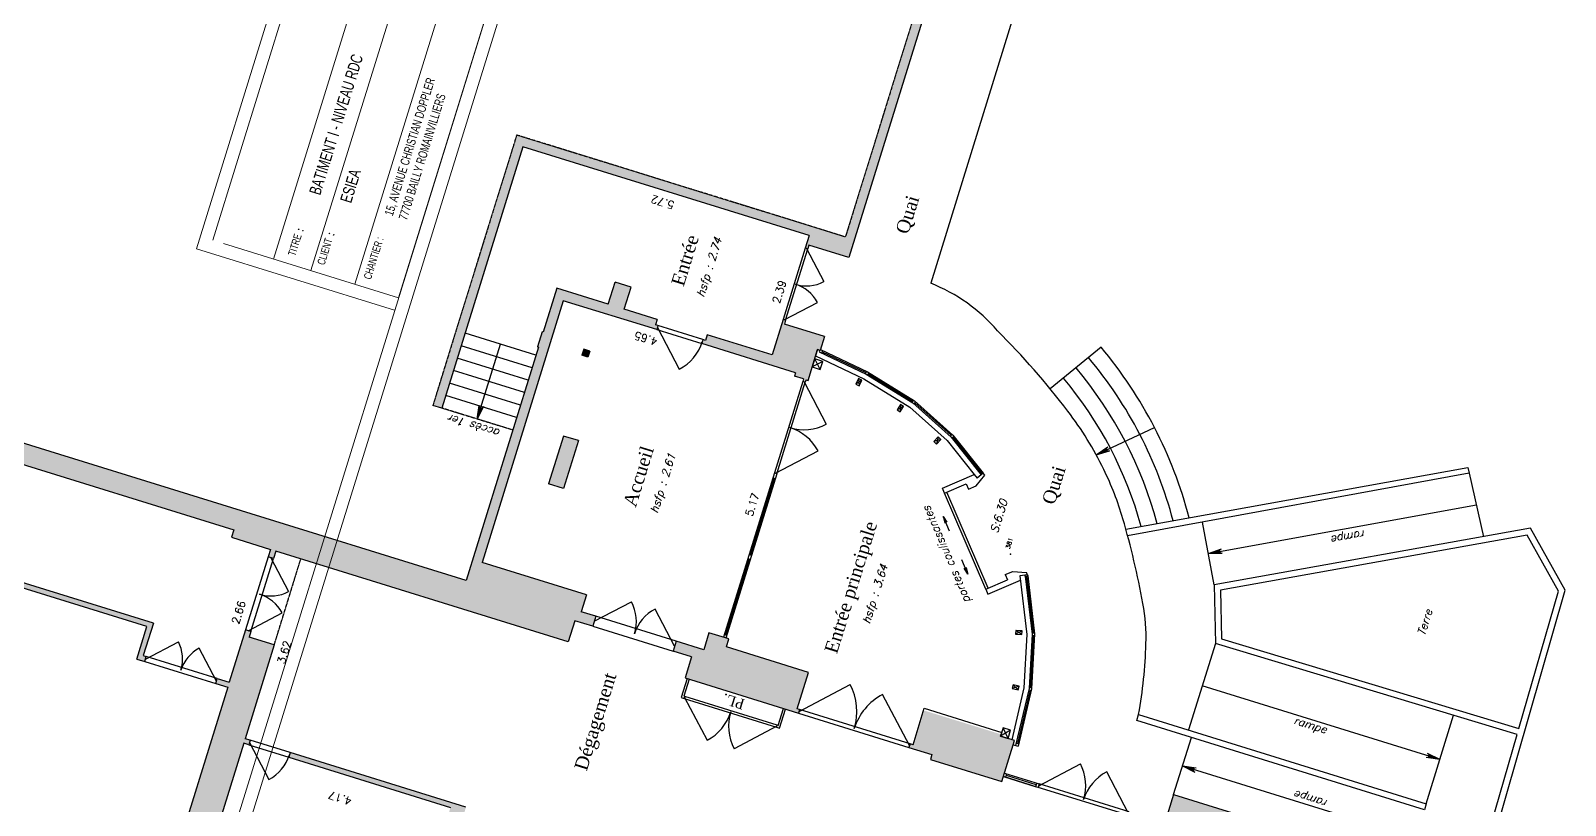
# Model space of a CAD drawing. Header units: metres. Extents: x -1642643 to 2228512, y -1236052 to 2422133.
# Drawn here: x 499268 to 528607, y -147062 to -132254 of the extents above; entities that cross this region are included whole.
import ezdxf
from ezdxf.enums import TextEntityAlignment as Align

# ---------------------------------------------------------------- set-up
doc = ezdxf.new("R2010")
doc.units = ezdxf.units.M
doc.header["$PDSIZE"] = 0.01
doc.linetypes.add('TIRET-COURT', pattern=[0.25, 0.15, -0.1])
for name, color, linetype in [('ALTIMETRIE', 10, 'Continuous'), ('APPLAT-GRIS', 253, 'Continuous'), ('COTATION-PLANI', 4, 'Continuous'), ('ESCALIER', 100, 'Continuous'), ('FENETRE', 32, 'Continuous'), ('HABILLAGE', 200, 'Continuous'), ('IPN', 50, 'Continuous'), ('MUR', 130, 'Continuous'), ('PORTE', 213, 'Continuous'), ('TEXTES-PIECES', 23, 'Continuous'), ('VOIRIE-CHANGEMENT-DE-SOL', 50, 'Continuous'), ('Z-COD', 5, 'Continuous'), ('Z-MAT', 8, 'Continuous')]:
    doc.layers.add(name, color=color, linetype=linetype)
doc.layers.add('cotation', color=7, linetype='Continuous', lineweight=20)
doc.layers.add('texte', color=4, linetype='Continuous', lineweight=20)
doc.layers.add('Seuils', color=7, linetype='Continuous', plot=False)
doc.styles.add('Alt', font='simplex.shx', dxfattribs={"oblique": 14.4, "height": 0.075})
doc.styles.add('Simplex 1.5', font='simplex.shx', dxfattribs={"height": 0.075})
doc.styles.add('style1', font='romans.shx', dxfattribs={"width": 0.7, "height": 10})
doc.styles.add('Times 3.0', font='times.ttf', dxfattribs={"height": 0.15})

# ---------------------------------------------------------------- blocks, each defined once
blk = doc.blocks.new('ZPOINT')
at = {"color": 0}
blk.add_point((0, 0), dxfattribs=at)
at = {"layer": 'ALTIMETRIE', "style": 'Alt', "oblique": 14.4}
blk.add_attdef('ALT', text='', height=0.075, dxfattribs=at).set_placement((0.05, -0.075), align=Align.TOP_LEFT)
at = {"layer": 'Z-COD', "style": 'Simplex 1.5'}
blk.add_attdef('COD', text='', height=0.075, dxfattribs=at).set_placement((-0.05, -0.025), align=Align.MIDDLE_RIGHT)
at = {"layer": 'Z-MAT', "style": 'Simplex 1.5'}
blk.add_attdef('MAT', (0.05, 0.025), '', height=0.075, dxfattribs=at)

msp = doc.modelspace()

# ---------------------------------------------------------------- hatches: boundary and pattern name
at = {"layer": 'APPLAT-GRIS'}
for points in [[(522561.64793, -109599.02248), (522589.78013, -109508.28341), (522542.02272, -109493.47699), (522475.39384, -109708.38532), (522217.50384, -109628.43067), (522093.12993, -110029.59289), (522083.57844, -110026.63161), (522062.84946, -110093.49198), (522859.28228, -110340.4132), (514842.77935, -136197.26805), (508557.9045, -134248.74345), (506955.85008, -139416.09496), (507127.77675, -139469.39806), (508676.52806, -134473.97322), (514149.52699, -136170.78871), (514075.4949, -136409.57575), (514123.2523, -136424.38217), (514145.6602, -136352.10655), (514909.77872, -136589.00924), (523176.31185, -109925.69371), (522723.73236, -109785.3787), (522762.22904, -109661.20944)], [(477294.86667, -137223.24027), (477324.17071, -137128.72147), (478215.51707, -134253.72553), (478912.77522, -134469.89923), (479037.14913, -134068.73701), (481310.40174, -134773.5225), (481135.686, -135337.05991), (481288.52781, -135384.44606), (481392.15463, -135050.13859), (485642.56392, -136367.90979), (485598.14466, -136511.18201), (487699.4706, -137162.6644), (487743.88986, -137019.39218), (494449.0299, -139098.21325), (494404.61064, -139241.48547), (496410.42176, -139863.35502), (496454.84102, -139720.0828), (503150.42958, -141795.94259), (503106.01032, -141939.21482), (503851.02588, -142170.19494), (503806.60663, -142313.46716), (503911.67292, -142346.04128), (503956.09218, -142202.76905), (509543.70888, -143935.11995), (509668.08279, -143533.95773), (510011.93612, -143640.56393), (510071.1618, -143449.5343), (509794.16883, -143363.65708), (509894.85247, -143038.90671), (507898.59283, -142419.99844), (509450.30543, -137415.02211), (511236.43248, -137968.78214), (511260.12274, -137892.37029), (511212.36534, -137877.56387), (511244.93946, -137772.49758), (510614.54167, -137577.05286), (510744.83815, -137156.78767), (510439.19074, -137062.0266), (510308.89426, -137482.29179), (509325.09167, -137177.27958), (509064.49871, -138017.80995), (509045.39575, -138011.88738), (508956.55724, -138298.43183), (508975.6602, -138304.3544), (507592.74077, -142764.89628), (477732.00849, -133507.0554), (472775.56754, -149493.82363), (474249.29668, -149950.72971), (474326.29006, -149702.39119), (474385.13886, -149343.73143), (473573.26293, -149092.02233), (473703.55941, -148671.75714), (473292.8457, -148544.42195), (473665.96743, -147340.93527), (474076.68114, -147468.27047), (474879.18899, -144879.81897), (475394.96899, -145039.72829), (475436.42696, -144906.00754), (474987.50733, -144766.82722), (476287.07186, -140575.14266), (477624.27928, -140989.72236), (477310.07442, -142003.17542), (477376.93479, -142023.90441), (477824.08861, -140581.63069), (477757.22824, -140560.90171), (477653.89211, -140894.20755), (476240.27285, -140455.93758), (476414.98858, -139892.40017), (476854.35673, -140028.61921), (477248.20744, -138758.27217), (476808.83929, -138622.05312), (477247.10926, -137208.43386)], [(513677.38086, -137862.51965), (513699.78875, -137790.24403), (513652.03134, -137775.43761), (513441.78021, -138453.5928), (512200.08761, -138068.62593), (512167.51349, -138173.69223), (512119.75608, -138158.88581), (512096.06581, -138235.29767), (513891.74434, -138792.01898), (513871.01536, -138858.87935), (514042.94202, -138912.18245), (514028.13561, -138959.93986), (514075.89301, -138974.74628), (514090.69943, -138926.98887), (514128.90536, -138938.83401), (514312.35999, -138347.56841), (514358.58344, -138366.86382), (514364.90213, -138346.48316), (514441.49938, -138099.42233)], [(509843.13289, -138342.96962), (509807.59749, -138457.5874), (509922.21527, -138493.12281), (509957.75067, -138378.50503)], [(509454.33246, -140002.25689), (509170.04924, -140919.19912), (509456.59368, -141008.03762), (509740.87691, -140091.0954)], [(495700.58599, -141747.66741), (495508.10255, -142368.51371), (495441.24218, -142347.78473), (495411.62935, -142443.29954), (495574.00453, -142493.64136), (495766.48797, -141872.79506), (501487.82541, -143646.60393), (501295.34197, -144267.45023), (501448.16568, -144314.83076), (501477.77851, -144219.31595), (501420.46962, -144201.54825), (501612.95306, -143580.70195)], [(503446.7514, -143845.62388), (503479.32552, -143740.55758), (503374.25922, -143707.98346), (503063.32445, -144710.88902), (502834.08889, -144639.81822), (502804.47606, -144735.33303), (503033.71161, -144806.40384), (499537.18346, -156084.29168), (499604.04383, -156105.02066), (499612.92768, -156076.36622), (500128.70768, -156236.27553), (500152.39795, -156159.86368), (500964.27388, -156411.57278), (500985.00287, -156344.71241), (500173.12694, -156093.00331), (500966.75094, -153533.20626), (504921.06429, -154759.17766), (504832.22579, -155045.72211), (504870.43171, -155057.56724), (504756.42229, -155425.29928), (504823.28267, -155446.02827), (504937.29208, -155078.29623), (505109.21875, -155131.59933), (505242.47651, -154701.78266), (505137.41022, -154669.20854), (505365.42905, -153933.74446), (505231.70831, -153892.28649), (505285.01141, -153720.35983), (505237.25401, -153705.55341), (504985.5449, -154517.42934), (501040.78303, -153294.41922), (502094.99998, -149894.09179), (506039.76186, -151117.10191), (505799.89789, -151890.77192), (505847.6553, -151905.57833), (505924.64867, -151657.23981), (506058.36941, -151698.69778), (506206.43359, -151221.12371), (506282.84544, -151244.81398), (506371.68395, -150958.26953), (508750.00285, -151695.62914), (509996.70324, -147674.45541), (509901.18842, -147644.84258), (509699.82114, -148294.34332), (509480.13706, -148226.2338), (509453.48551, -148312.19713), (509673.16959, -148380.30666), (508690.02344, -151551.39853), (506407.21935, -150843.65175), (506424.98705, -150786.34286), (506128.89113, -150694.54307), (506048.93647, -150952.43307), (503985.81646, -150312.79582), (503994.70031, -150284.14137), (502151.26437, -149712.61364), (503340.95261, -145875.32992), (503436.46743, -145904.94276), (503463.11898, -145818.97942), (503367.60417, -145789.36659), (503924.32548, -143993.68806)], [(512569.64417, -144035.69623), (512617.02471, -143882.87253), (512234.96545, -143764.42119), (512134.28181, -144089.17156), (511608.95032, -143926.30096), (511549.72465, -144117.33059), (511903.12947, -144226.89808), (511778.75556, -144628.06031), (513946.94187, -145300.27168), (513967.67085, -145233.41131), (513919.91344, -145218.60489), (514136.08715, -144521.34674)], [(516339.99063, -145247.19974), (516135.85716, -145905.62268), (516078.54827, -145887.85498), (516057.81929, -145954.71535), (516497.18744, -146090.9344), (516467.5746, -146186.44921), (517833.43646, -146609.91276), (518076.27421, -145826.65099), (517952.09245, -145788.19459), (517808.82023, -145743.77534), (517820.47027, -145706.1987)], [(504227.2375, -146055.88211), (504200.58595, -146141.84544), (507295.26597, -147101.30132), (507142.02698, -147595.56651), (507170.68143, -147604.45036), (506613.96011, -149400.12889), (505782.98122, -149142.49721), (505774.09737, -149171.15166), (506662.38515, -149446.55103), (507227.99031, -147622.21806), (508106.72662, -147894.65615), (508133.37817, -147808.69281), (507436.12002, -147592.51911), (507589.359, -147098.25393)], [(521117.57473, -146856.76298), (520899.40277, -147560.46642), (521147.80055, -147637.47817), (521177.41339, -147541.96335), (522610.07636, -147986.13752), (522798.63548, -147377.94889)]]:
    msp.add_hatch(color=256, dxfattribs=at).paths.add_polyline_path(points)
at = {"layer": 'ESCALIER'}
h = msp.add_hatch(color=256, dxfattribs=at)
h.paths.add_polyline_path([(507805.93194, -139679.6492), (507874.02344, -139467.56686), (507871.22824, -139469.03903), (507843.54941, -139416.48542)])
h.paths.add_polyline_path([(507805.93194, -139679.6492), (507923.78186, -139441.3602), (507874.02344, -139467.56686)])
h = msp.add_hatch(color=256, dxfattribs=at)
h.paths.add_polyline_path([(519638.7167, -140359.79023), (519841.65826, -140267.97468), (519838.69115, -140266.88991), (519859.08622, -140211.10424)])
h.paths.add_polyline_path([(519638.7167, -140359.79023), (519894.47682, -140287.28499), (519841.65826, -140267.97468)])
h = msp.add_hatch(color=256, dxfattribs=at)
h.paths.add_polyline_path([(516712.19607, -141539.22891), (516757.06165, -141641.16479), (516755.59521, -141640.5777), (516744.55718, -141668.14873)])
h.paths.add_polyline_path([(516712.19607, -141539.22891), (516783.16624, -141651.61573), (516757.06165, -141641.16479)])
h = msp.add_hatch(color=256, dxfattribs=at)
h.paths.add_polyline_path([(521782.76364, -142249.01674), (522002.33057, -142211.52362), (521999.73437, -142209.72358), (522033.57771, -142160.91141)])
h.paths.add_polyline_path([(521782.76364, -142249.01674), (522048.54654, -142243.56692), (522002.33057, -142211.52362)])
h = msp.add_hatch(color=256, dxfattribs=at)
h.paths.add_polyline_path([(517184.56763, -142642.345), (517141.75558, -142539.52977), (517141.16849, -142540.99621), (517113.59746, -142529.95818)])
h.paths.add_polyline_path([(517184.56763, -142642.345), (517152.20652, -142513.42517), (517141.75558, -142539.52977)])
h = msp.add_hatch(color=256, dxfattribs=at)
h.paths.add_polyline_path([(526209.65182, -146187.05872), (525997.56948, -146118.96722), (525999.04166, -146121.76242), (525946.48804, -146149.44125)])
h.paths.add_polyline_path([(526209.65182, -146187.05872), (525971.36282, -146069.20881), (525997.56948, -146118.96722)])
h = msp.add_hatch(color=256, dxfattribs=at)
h.paths.add_polyline_path([(521287.45356, -146309.87765), (521499.51739, -146378.02677), (521498.04598, -146375.23117), (521550.60711, -146347.56662)])
h.paths.add_polyline_path([(521287.45356, -146309.87765), (521525.71053, -146427.7923), (521499.51739, -146378.02677)])

# ---------------------------------------------------------------- linework, layer by layer
at = {"layer": 'APPLAT-GRIS', "flags": 128}
msp.add_lwpolyline([(507127.77675, -139469.39806), (506955.85008, -139416.09496)], dxfattribs=at)
at = {"layer": 'cotation'}
for p, q in [((505470.75642, -126633.51355), (502435.44075, -136423.78212)), ((505709.54346, -126707.54563), (502748.25988, -136259.02717)), ((506873.34784, -127068.36451), (503912.06426, -136619.84604)), ((507586.64825, -127289.51185), (504625.36467, -136840.99339)), ((509261.21822, -127808.6854), (506299.93464, -137360.16694)), ((507390.21697, -130890.40104), (505464.65758, -137101.20269)), ((502435.44075, -136423.78212), (506225.90255, -137598.95398)), ((502956.9161, -136323.71769), (506299.93464, -137360.16694))]:
    msp.add_line(p, q, dxfattribs=at)
for points in [[(509574.03735, -127643.93045), (497991.93161, -165001.4702), (473568.09173, -157429.25056), (485150.19746, -120071.71082)], [(509261.21822, -127808.6854), (497827.17666, -164688.65107), (473880.91085, -157264.49561), (485314.95241, -120384.52994)]]:
    msp.add_lwpolyline(points, close=True, dxfattribs=at)
at = {"layer": 'ESCALIER'}
for p, q in [((507805.93194, -139679.6492), (508250.12448, -138246.92697)), ((507805.93194, -139679.6492), (507843.54941, -139416.48542)), ((507805.93194, -139679.6492), (507923.78186, -139441.3602)), ((507923.78186, -139441.3602), (507805.93194, -139679.6492)), ((519638.7167, -140359.79023), (520753.73644, -139841.7956)), ((519638.7167, -140359.79023), (519859.08622, -140211.10424)), ((519638.7167, -140359.79023), (519894.47682, -140287.28499)), ((519894.47682, -140287.28499), (519638.7167, -140359.79023)), ((521782.76364, -142249.01674), (526908.08539, -141320.82658)), ((516712.19607, -141539.22891), (516830.28896, -141815.00793)), ((516712.19607, -141539.22891), (516744.55718, -141668.14873)), ((516712.19607, -141539.22891), (516783.16624, -141651.61573)), ((516783.16624, -141651.61573), (516712.19607, -141539.22891)), ((521782.76364, -142249.01674), (522033.57771, -142160.91141)), ((521782.76364, -142249.01674), (522048.54654, -142243.56692)), ((522048.54654, -142243.56692), (521782.76364, -142249.01674)), ((517184.56763, -142642.345), (517066.47474, -142366.56598)), ((517184.56763, -142642.345), (517113.59746, -142529.95818)), ((517184.56763, -142642.345), (517152.20652, -142513.42517)), ((517152.20652, -142513.42517), (517184.56763, -142642.345)), ((526209.65182, -146187.05872), (521666.44689, -144778.51094)), ((526209.65182, -146187.05872), (525971.36282, -146069.20881)), ((525971.36282, -146069.20881), (526209.65182, -146187.05872)), ((521287.45356, -146309.87765), (525742.83789, -147692.52501)), ((521287.45356, -146309.87765), (521550.60711, -146347.56662)), ((521287.45356, -146309.87765), (521525.71053, -146427.7923)), ((521525.71053, -146427.7923), (521287.45356, -146309.87765)), ((526209.65182, -146187.05872), (525946.48804, -146149.44125))]:
    msp.add_line(p, q, dxfattribs=at)
at = {"layer": 'ESCALIER', "flags": 128}
for points in [[(508928.27967, -138457.1781), (507571.96929, -138036.67583)], [(508854.24758, -138695.96514), (507497.9372, -138275.46287)], [(519731.14622, -138305.30428), (518760.04962, -139103.60491)], [(508706.1834, -139173.53922), (507349.87302, -138753.03695)], [(508780.21549, -138934.75218), (507423.90511, -138514.24991)], [(508632.15131, -139412.32626), (507275.84093, -138991.82399)], [(508558.11922, -139651.11329), (507201.80884, -139230.61103)], [(526770.96854, -140714.46163), (527045.20224, -141927.19153)], [(521892.83456, -142850.33367), (521672.69272, -141647.6998)], [(521917.37675, -143970.70066), (521404.74451, -145621.00082)], [(525947.64185, -147032.15966), (526471.66181, -145341.95779)], [(521117.57473, -146856.76298), (521457.33239, -145762.99232)]]:
    msp.add_lwpolyline(points, dxfattribs=at)
for points in [[(521415.10547, -141564.89957, 0.1108178024), (519731.14622, -138305.30428, -3.3970512555)], [(520803.77474, -141678.3559, 0.1095394329), (519252.18101, -138699.0429)], [(521109.86905, -141623.11488, 0.1102516597), (519491.66407, -138502.17322)], [(520497.59485, -141733.61236, 0.1087677995), (519012.69693, -138895.91341)]]:
    msp.add_lwpolyline(points, format="xyb", dxfattribs=at)
at = {"layer": 'ESCALIER', "linetype": 'TIRET-COURT', "flags": 128}
msp.add_lwpolyline([(508484.08713, -139889.90033), (507127.77675, -139469.39806)], dxfattribs=at)
at = {"layer": 'FENETRE'}
for p, q in [((513486.22071, -140707.86098), (512511.95841, -143850.29841)), ((513533.97812, -140722.6674), (512559.71582, -143865.10483)), ((513480.48658, -140810.77901), (513027.41019, -142272.15568)), ((513504.36528, -140818.18222), (513456.60788, -140803.3758)), ((513533.97812, -140722.6674), (513486.22071, -140707.86098)), ((513003.71992, -142348.56754), (512550.64353, -143809.94421)), ((518281.25476, -142682.44647), (518411.31573, -143791.35878)), ((518330.91437, -142676.62205), (518461.13863, -143786.92657)), ((512574.52224, -143817.34742), (512526.76483, -143802.541)), ((518411.31573, -143791.35878), (518354.6217, -144831.69506)), ((518461.13863, -143786.92657), (518404.31051, -144838.7669)), ((518354.6217, -144831.69506), (518095.73956, -145919.89353)), ((518404.31051, -144838.7669), (518143.62217, -145934.73877)), ((517863.0493, -146514.39795), (518489.77586, -146708.70446)), ((518528.40615, -146720.68116), (517863.0493, -146514.39795)), ((517883.77828, -146447.53758), (518549.13523, -146653.82047)), ((517910.8067, -146529.20437), (517931.53569, -146462.344)), ((518501.37783, -146639.01406), (518480.64874, -146705.87475)), ((518549.13523, -146653.82047), (518528.40615, -146720.68116))]:
    msp.add_line(p, q, dxfattribs=at)
at = {"layer": 'FENETRE', "flags": 128}
for points in [[(514355.71601, -138365.66685), (514343.30772, -138391.57952)], [(514343.30772, -138391.57952), (515243.02672, -138822.41048), (516134.3578, -139369.4535), (516863.0594, -140021.34136), (517437.78438, -140744.41293)], [(514364.90213, -138346.48316), (515266.9654, -138778.43668), (516164.34361, -139329.19104), (516899.55984, -139986.90682), (517476.92618, -140713.30153)], [(514410.48309, -138368.30963), (514388.88867, -138413.40598)], [(514399.68588, -138390.85781), (515232.41744, -138789.6118)], [(515244.38678, -138767.6249), (515220.44809, -138811.59869)], [(515288.30129, -138791.53131), (515264.3626, -138835.5051)], [(515276.33194, -138813.5182), (516127.95763, -139336.19254)], [(516142.95053, -139316.06132), (516112.96473, -139356.32377)], [(516183.0512, -139345.92663), (516153.06539, -139386.18908)], [(516168.05829, -139366.05786), (516862.61018, -139987.39579)], [(516880.86041, -139970.17852), (516844.35996, -140004.61306)], [(516915.17151, -140006.54813), (516878.67106, -140040.98267)], [(516896.92129, -140023.7654), (517444.91072, -140713.20051)], [(517464.48162, -140697.64481), (517425.33982, -140728.75621)], [(513003.53149, -142264.75247), (513051.2889, -142279.55889)], [(512979.84122, -142341.16433), (513027.59863, -142355.97074)], [(518281.25476, -142682.44647), (518278.91712, -142662.51549)], [(518281.25476, -142682.44647), (518330.91437, -142676.62205)], [(518306.08456, -142679.53426), (518433.13602, -143762.78716)], [(518323.62623, -142657.2717), (518330.91437, -142676.62205)], [(518435.18723, -143812.74751), (518380.83164, -144810.1734)], [(518408.05633, -143763.56879), (518458.21571, -143762.00553)], [(518409.61387, -143813.54453), (518459.77325, -143811.98127)], [(518373.7865, -144859.67457), (518131.02685, -145878.48589)], [(518348.96354, -144856.04634), (518398.65235, -144863.11819)], [(518355.98724, -144806.63747), (518405.67604, -144813.70932)], [(518107.08554, -145871.06327), (518154.96815, -145885.90851)], [(518490.86405, -146672.56046), (517921.1712, -146495.77418)]]:
    msp.add_lwpolyline(points, dxfattribs=at)
at = {"layer": 'HABILLAGE'}
for p, q in [((516699.22727, -141000.86861), (517307.01615, -140740.60391)), ((517476.92618, -140713.30153), (517359.50078, -140806.63574)), ((517565.24179, -143023.24811), (518189.20299, -142756.05817)), ((518310.99697, -143794.4853), (518255.24409, -144817.55137)), ((518255.24409, -144817.55137), (518024.64012, -145810.64472)), ((518051.60842, -145906.20932), (518143.62217, -145934.73877))]:
    msp.add_line(p, q, dxfattribs=at)
at = {"layer": 'HABILLAGE', "flags": 128}
for points in [[(514364.90213, -138346.48316), (514358.58344, -138366.86382), (514312.35999, -138347.56841), (514274.5229, -138469.51557)], [(514274.5229, -138469.51557), (515195.14934, -138910.35808), (516074.38619, -139449.97841), (516790.05851, -140090.21043), (517307.01615, -140740.60391)], [(517307.01615, -140740.60391), (517359.50078, -140806.63574)], [(517342.64298, -140953.79172), (517507.83979, -140752.19448)], [(517507.83979, -140752.19448), (517476.92618, -140713.30153)], [(516738.59157, -141092.79495), (516699.22727, -141000.86861)], [(516738.59157, -141092.79495), (517152.26011, -140915.65562)], [(517152.26011, -140915.65562), (517195.56083, -141016.77459)], [(517195.56083, -141016.77459), (517342.64298, -140953.79172)], [(517525.87749, -142931.32177), (517939.54603, -142754.18244)], [(517896.2453, -142653.06346), (518043.32745, -142590.08059)], [(517896.2453, -142653.06346), (517939.54603, -142754.18244)], [(518043.32745, -142590.08059), (518303.40184, -142609.60205)], [(518323.62623, -142657.2717), (518179.59792, -142674.16434), (518310.99697, -143794.4853)], [(518323.62623, -142657.2717), (518303.40184, -142609.60205)], [(517525.87749, -142931.32177), (517565.24179, -143023.24811)], [(518051.61051, -145906.20997), (518076.27421, -145826.65099), (518024.64012, -145810.64472)]]:
    msp.add_lwpolyline(points, dxfattribs=at)
at = {"layer": 'IPN'}
for points in [[(514361.72991, -138728.37562), (514409.14398, -138575.56232), (514256.33067, -138528.14825), (514208.9166, -138680.96155)], [(515155.29297, -138934.7853), (515091.89877, -138905.1007), (515041.01088, -139013.77647), (515104.40508, -139043.46107)], [(515955.46759, -139438.70109), (515896.47891, -139401.01375), (515831.87204, -139502.1372), (515890.86072, -139539.82454)], [(516667.99463, -140065.94768), (516615.82388, -140019.27635), (516535.81588, -140108.71191), (516587.98663, -140155.38324)], [(518217.78748, -143798.50592), (518221.59654, -143728.60963), (518101.77433, -143722.07982), (518097.96527, -143791.97611)], [(518149.01618, -144856.02974), (518164.85902, -144787.84614), (518047.97283, -144760.68698), (518032.12999, -144828.87059)], [(517952.09245, -145788.19459), (518002.43428, -145625.81941), (517859.16205, -145581.40015), (517808.82023, -145743.77534)]]:
    msp.add_lwpolyline(points, close=True, dxfattribs=at)
for points in [[(514409.14398, -138575.56232), (514208.9166, -138680.96155)], [(514361.72991, -138728.37562), (514256.33067, -138528.14825)], [(515155.29297, -138934.7853), (515041.01088, -139013.77647)], [(515091.89877, -138905.1007), (515104.40508, -139043.46107)], [(515955.46759, -139438.70109), (515831.87204, -139502.1372)], [(515896.47891, -139401.01375), (515890.86072, -139539.82454)], [(516667.99463, -140065.94768), (516535.81588, -140108.71191)], [(516615.82388, -140019.27635), (516587.98663, -140155.38324)], [(518221.59654, -143728.60963), (518097.96527, -143791.97611)], [(518217.78748, -143798.50592), (518101.77433, -143722.07982)], [(518164.85902, -144787.84614), (518032.12999, -144828.87059)], [(518149.01618, -144856.02974), (518047.97283, -144760.68698)], [(518002.43428, -145625.81941), (517808.82023, -145743.77534)], [(517952.09245, -145788.19459), (517859.16205, -145581.40015)]]:
    msp.add_lwpolyline(points, dxfattribs=at)
at = {"layer": 'MUR'}
for p, q in [((527153.13968, -102636.76071), (516474.10683, -137081.48115)), ((523176.31185, -109925.69371), (514909.77872, -136589.00924)), ((507592.74077, -142764.89628), (477732.00849, -133507.0554)), ((508676.52806, -134473.97322), (507127.77675, -139469.39806)), ((514149.52698, -136170.78871), (514075.4949, -136409.57575)), ((514145.6602, -136352.10655), (514123.2523, -136424.38217)), ((509325.09167, -137177.27958), (509064.49871, -138017.80995)), ((510308.89426, -137482.29179), (509325.09167, -137177.27958)), ((510744.83815, -137156.78767), (510439.19074, -137062.0266)), ((509450.30543, -137415.02211), (507898.59283, -142419.99844)), ((511236.43247, -137968.78214), (509450.30543, -137415.02211)), ((511244.93946, -137772.49758), (510614.54167, -137577.05286)), ((511244.93946, -137772.49758), (511212.36534, -137877.56387)), ((511260.12274, -137892.37029), (511212.36534, -137877.56387)), ((513652.03134, -137775.43761), (513441.78021, -138453.5928)), ((513699.78875, -137790.24403), (513677.38086, -137862.51965)), ((509045.39575, -138011.88738), (508956.55724, -138298.43183)), ((512167.51349, -138173.69223), (512119.75608, -138158.88581)), ((512200.08761, -138068.62593), (512167.51349, -138173.69223)), ((513441.78021, -138453.5928), (512200.08761, -138068.62593)), ((514441.49938, -138099.42233), (514358.58344, -138366.86382)), ((508975.6602, -138304.3544), (507592.74077, -142764.89628)), ((509843.13289, -138342.96962), (509807.59749, -138457.5874)), ((509922.21527, -138493.12281), (509807.59749, -138457.5874)), ((509957.75067, -138378.50503), (509843.13289, -138342.96962)), ((509957.75067, -138378.50503), (509922.21527, -138493.12281)), ((513891.74434, -138792.01898), (512096.06581, -138235.29767)), ((513891.74434, -138792.01898), (513871.01536, -138858.87935)), ((514042.94202, -138912.18245), (513871.01536, -138858.87935)), ((514042.94202, -138912.18245), (514028.13561, -138959.93986)), ((514075.89301, -138974.74628), (514028.13561, -138959.93986)), ((514090.69943, -138926.98887), (514075.89301, -138974.74628)), ((496454.84102, -139720.0828), (503150.42957, -141795.94259)), ((509454.33246, -140002.25689), (509170.04924, -140919.19912)), ((509740.87691, -140091.0954), (509454.33246, -140002.25689)), ((509740.87691, -140091.0954), (509456.59368, -141008.03762)), ((509456.59368, -141008.03762), (509170.04924, -140919.19912)), ((501612.95306, -143580.70195), (495700.58599, -141747.66741)), ((501487.82541, -143646.60393), (495766.48797, -141872.79506)), ((503150.42957, -141795.94259), (503106.01032, -141939.21482)), ((503106.01032, -141939.21482), (503851.02588, -142170.19494)), ((509894.85247, -143038.90671), (507898.59283, -142419.99844)), ((509894.85247, -143038.90671), (509794.16883, -143363.65708)), ((510071.1618, -143449.5343), (509794.16883, -143363.65708)), ((510071.1618, -143449.5343), (510011.93612, -143640.56393)), ((501295.34197, -144267.45023), (501487.82541, -143646.60393)), ((501612.95306, -143580.70195), (501420.46962, -144201.54825)), ((510011.93612, -143640.56393), (509668.08279, -143533.95773)), ((503924.32548, -143993.68806), (503367.60417, -145789.36659)), ((511608.95032, -143926.30096), (511549.72465, -144117.33059)), ((512134.28181, -144089.17156), (511608.95032, -143926.30096)), ((512234.96545, -143764.42119), (512134.28181, -144089.17156)), ((512617.02471, -143882.87253), (512234.96545, -143764.42119)), ((512569.64417, -144035.69623), (512617.02471, -143882.87253)), ((501295.34197, -144267.45023), (501448.16568, -144314.83076)), ((501420.46962, -144201.54825), (501477.77851, -144219.31595)), ((511903.12947, -144226.89808), (511549.72465, -144117.33059)), ((502834.08889, -144639.81822), (503063.32445, -144710.88902)), ((511816.96148, -144639.90544), (511704.43271, -145002.86174)), ((511778.75556, -144628.06031), (513946.94187, -145300.27168)), ((502804.47606, -144735.33303), (503033.71161, -144806.40384)), ((511855.16741, -144651.75058), (511754.48377, -144976.50095)), ((511704.43271, -145002.86174), (511761.7416, -145020.62944)), ((511754.48377, -144976.50095), (511773.58673, -144982.42352)), ((513559.71378, -145536.18355), (513660.39742, -145211.43317)), ((513586.07457, -145586.23461), (513698.60335, -145223.27831)), ((503463.11898, -145818.97942), (503367.60417, -145789.36659)), ((513528.76568, -145568.4669), (513586.07457, -145586.23461)), ((513540.61082, -145530.26098), (513559.71378, -145536.18355)), ((503340.95261, -145875.32992), (502151.26437, -149712.61364)), ((503436.46743, -145904.94276), (503340.95261, -145875.32992)), ((507589.359, -147098.25393), (504227.2375, -146055.88211)), ((516057.81929, -145954.71535), (516497.18744, -146090.9344)), ((516497.18744, -146090.9344), (516467.5746, -146186.44921)), ((504200.58595, -146141.84544), (507295.26597, -147101.30132)), ((516467.5746, -146186.44921), (517833.43646, -146609.91276)), ((521117.57473, -146856.76298), (520899.40277, -147560.46642)), ((521117.57473, -146856.76298), (522798.63548, -147377.94889))]:
    msp.add_line(p, q, dxfattribs=at)
at = {"layer": 'MUR', "linetype": 'TIRET-COURT', "flags": 128}
for points in [[(478121.30434, -133627.75032), (486890.72192, -106311.66667), (490112.38699, -107310.49223), (492945.87875, -98171.19722), (501169.59072, -100720.82715), (501906.82403, -98342.91563), (508638.05337, -100429.82527), (511811.13666, -90195.19368), (527059.46082, -94922.69191), (523529.61079, -106308.0579), (522517.15375, -105994.16184), (522570.45685, -105822.23517), (519131.9235, -104756.17308), (517879.30055, -108796.44977), (522859.28228, -110340.4132), (514842.77935, -136197.26805), (508557.9045, -134248.74345), (506955.85008, -139416.09496)], [(503924.32548, -143993.68806), (504433.66626, -142350.83323)]]:
    msp.add_lwpolyline(points, dxfattribs=at)
at = {"layer": 'MUR', "flags": 128}
for points in [[(514149.52698, -136170.78871), (508676.52806, -134473.97322)], [(514123.2523, -136424.38217), (514123.2523, -136424.38217), (514075.4949, -136409.57575)], [(514909.77872, -136589.00924), (514145.6602, -136352.10655)], [(510308.89426, -137482.29179), (510439.19074, -137062.0266)], [(510614.54167, -137577.05286), (510744.83815, -137156.78767)], [(511260.12274, -137892.37029), (511236.43248, -137968.78214)], [(513699.78875, -137790.24403), (513652.03134, -137775.43761)], [(514441.49938, -138099.42233), (513677.38086, -137862.51965)], [(509064.49871, -138017.80995), (509045.39575, -138011.88738)], [(512119.75608, -138158.88581), (512096.06581, -138235.29767)], [(508975.6602, -138304.3544), (508956.55724, -138298.43183)], [(514128.90536, -138938.83401), (514312.35999, -138347.56841)], [(514312.35999, -138347.56841), (514358.58344, -138366.86382)], [(514364.90213, -138346.48316), (514358.58344, -138366.86382)], [(514090.69943, -138926.98887), (514128.90536, -138938.83401)], [(503851.02588, -142170.19494), (503806.60663, -142313.46716)], [(503956.09218, -142202.76905), (503911.67292, -142346.04128)], [(509668.08279, -143533.95773), (509543.70888, -143935.11995), (503956.09218, -142202.76905)], [(503911.67292, -142346.04128), (503806.60663, -142313.46716)], [(503374.25922, -143707.98346), (503063.32445, -144710.88902)], [(503479.32552, -143740.55758), (503374.25922, -143707.98346)], [(503479.32552, -143740.55758), (503446.7514, -143845.62388)], [(503924.32548, -143993.68806), (503446.7514, -143845.62388)], [(514136.08714, -144521.34674), (512569.64417, -144035.69623)], [(501448.16568, -144314.83077), (501477.77851, -144219.31595)], [(511903.12947, -144226.89808), (511778.75556, -144628.06031)], [(502804.47606, -144735.33303), (502834.08889, -144639.81822)], [(513919.91344, -145218.60489), (514136.08714, -144521.34674)], [(503033.71161, -144806.40384), (499537.18346, -156084.29168)], [(511761.7416, -145020.62944), (511773.58673, -144982.42352)], [(513967.67085, -145233.41131), (513919.91344, -145218.60489)], [(516135.85716, -145905.62268), (516352.03086, -145208.36453)], [(516352.03086, -145208.36453), (517832.5105, -145667.36349)], [(513967.67085, -145233.41131), (513946.94187, -145300.27168)], [(513528.76568, -145568.4669), (513540.61082, -145530.26098)], [(517833.43646, -146609.91276), (518076.27421, -145826.65099), (517952.09245, -145788.19459), (517808.82023, -145743.77534), (517832.5105, -145667.36349)], [(503463.11898, -145818.97942), (503436.46743, -145904.94276)], [(504227.2375, -146055.88211), (504200.58595, -146141.84544)], [(516078.54827, -145887.85498), (516057.81929, -145954.71535)], [(516135.85716, -145905.62268), (516078.54827, -145887.85498)]]:
    msp.add_lwpolyline(points, dxfattribs=at)
at = {"layer": 'MUR'}
for centre, radius, start, end in [((515254.35478, -140151.15281), 3303.13172, 40.822167679, 68.329310865), ((506561.06557, -149131.91367), 15791.8393, 37.460480954, 44.864422801), ((513926.21255, -143488.50444), 6513.18327, 25.920240797, 37.460480947), ((514388.95341, -143263.6075), 5998.6857, 16.261891163, 25.920240797), ((504506.40018, -146146.33449), 16293.10037, 10.405853851, 16.261891163), ((516933.41662, -143864.23773), 3658.27931, 358.267020765, 10.405853851), ((511459.99599, -143698.63708), 9134.20453, 349.750424028, 358.267020765)]:
    msp.add_arc(centre, radius, start, end, dxfattribs=at)
at = {"layer": 'PORTE'}
for p, q in [((514099.3736, -136416.97896), (514432.57043, -137049.59644)), ((513675.91005, -137782.84082), (514308.5367, -137449.66141)), ((511248.27761, -137930.57622), (511667.67524, -138726.88371)), ((514052.01431, -138967.34307), (514478.41305, -139776.91649)), ((513510.09942, -140715.26419), (514319.68457, -140288.88775)), ((503859.13978, -142329.75422), (504199.31785, -142975.64808)), ((510041.54896, -143545.04912), (510753.80178, -143169.92124)), ((503426.79237, -143724.27052), (504072.68623, -143384.09244)), ((511579.33749, -144021.81578), (511204.20961, -143309.56296)), ((501462.9721, -144267.07336), (502091.17023, -143936.21523)), ((502819.28247, -144687.57563), (502488.42434, -144059.37749)), ((513957.30636, -145266.8415), (514934.99501, -144751.91441)), ((511767.66416, -145001.52648), (512198.71173, -145819.95363)), ((516068.18378, -145921.28517), (515553.25669, -144943.59652)), ((513534.68825, -145549.36394), (512716.2611, -145980.41151)), ((503449.7932, -145861.96109), (503822.5911, -146569.78997)), ((518538.80275, -146687.14743), (519334.97841, -146267.81923)), ((520257.94202, -147220.25248), (519838.54237, -146423.94116))]:
    msp.add_line(p, q, dxfattribs=at)
at = {"layer": 'PORTE', "flags": 128}
for points in [[(517525.87749, -142931.32177), (516738.59157, -141092.79495)], [(517571.84066, -142911.63962), (516784.55474, -141073.1128)]]:
    msp.add_lwpolyline(points, dxfattribs=at)
at = {"layer": 'PORTE'}
for centre, radius, start, end in [((514099.3736, -136416.97896), 715, 252.774788974, 297.775577805), ((513675.91005, -137782.84082), 715, 27.774000164, 72.774788997), ((511248.27761, -137930.57622), 900, 297.774789138, 342.775577965), ((514052.01431, -138967.34307), 915, 252.774788991, 297.775577848), ((513510.09942, -140715.26419), 915, 27.774000166, 72.774789024), ((503859.13978, -142329.75422), 730, 252.774789041, 297.77478898), ((503426.79237, -143724.27052), 730, 27.77478907, 72.774789013), ((510041.54896, -143545.04912), 805, 342.774788977, 27.7747889), ((511579.33749, -144021.81578), 805, 117.774789078, 162.774789003), ((501462.9721, -144267.07336), 710, 342.774788951, 27.774788977), ((502819.28247, -144687.57563), 710, 117.774788999, 162.774789025), ((513957.30636, -145266.8415), 1105, 342.774789006, 27.774788937), ((516068.18378, -145921.28517), 1105, 117.774789078, 162.774789008), ((511767.66416, -145001.52648), 925, 297.774789036, 342.774788967), ((513534.68825, -145549.36394), 925, 162.774789003, 207.774788933), ((503449.7932, -145861.96109), 800, 297.774789071, 342.774788988), ((518538.66709, -146687.21887), 900.00432, 342.774788953, 27.774788958), ((520257.94202, -147220.25248), 900.00432, 117.774789005, 162.774789013)]:
    msp.add_arc(centre, radius, start, end, dxfattribs=at)
at = {"layer": 'Seuils', "flags": 128}
for points in [[(514075.4949, -136409.57575), (513652.03134, -137775.43761)], [(513699.78875, -137790.24403), (514123.2523, -136424.38217)], [(512119.75608, -138158.88581), (511260.12274, -137892.37029)], [(511236.43247, -137968.78214), (512096.06581, -138235.29767)], [(514028.13561, -138959.93986), (513486.22071, -140707.86098)], [(513533.97812, -140722.6674), (514075.89301, -138974.74628)], [(503806.60663, -142313.46716), (503374.25922, -143707.98346)], [(503479.32552, -143740.55758), (503911.67292, -142346.04128)], [(511608.95032, -143926.30096), (510071.1618, -143449.5343)], [(510011.93612, -143640.56393), (511549.72465, -144117.33059)], [(501448.16568, -144314.83076), (502804.47606, -144735.33303)], [(502834.08889, -144639.81822), (501477.77851, -144219.31595)], [(511761.7416, -145020.62944), (513528.76568, -145568.4669)], [(513540.61082, -145530.26098), (511773.58673, -144982.42352)], [(513946.94187, -145300.27168), (516057.81929, -145954.71535)], [(516078.54827, -145887.85498), (513967.67085, -145233.41131)], [(503436.46743, -145904.94276), (504200.58595, -146141.84544)], [(504227.2375, -146055.88211), (503463.11898, -145818.97942)], [(520268.20296, -147186.79019), (518549.13523, -146653.82047)], [(520247.68107, -147253.71477), (518528.40615, -146720.68116)]]:
    msp.add_lwpolyline(points, dxfattribs=at)
at = {"layer": 'VOIRIE-CHANGEMENT-DE-SOL'}
for p, q in [((527939.81248, -141766.90553), (521892.83456, -142850.33367)), ((527877.04759, -141900.06189), (522015.05418, -142950.34663)), ((528477.5882, -142967.27202), (527877.04759, -141900.06189)), ((528606.80566, -142952.20735), (527939.81248, -141766.90553)), ((521892.83456, -142850.33367), (521917.37675, -143970.70066)), ((522015.05418, -142950.34663), (522035.439, -143880.92684)), ((526963.68634, -148656.94007), (528606.80566, -142952.20735)), ((527721.3347, -145592.90246), (528477.5882, -142967.27202)), ((522035.439, -143880.92684), (527721.3347, -145592.90246))]:
    msp.add_line(p, q, dxfattribs=at)
at = {"layer": 'VOIRIE-CHANGEMENT-DE-SOL', "flags": 128}
for points in [[(520205.30948, -141786.36127), (526746.41595, -140605.88395), (526770.96854, -140714.46163), (520239.15303, -141910.1089)], [(526848.37419, -148623.72701), (527688.11924, -145708.22295), (521917.37675, -143970.70066)], [(520448.43701, -145323.9433), (525947.64185, -147032.15966), (525912.04416, -147146.75811), (520412.9016, -145438.5611), (520448.43701, -145323.9433)]]:
    msp.add_lwpolyline(points, dxfattribs=at)

# ---------------------------------------------------------------- block references
at = {"layer": 'ALTIMETRIE'}
ref = msp.add_blockref('ZPOINT', (517997.65224, -142262.80308), dxfattribs=dict(at, xscale=1700.000000077693, yscale=1700.000000077693, zscale=1700.000000077693, rotation=71.9851192486213))
ref.add_attrib('MAT', '381', (517983.52319, -142168.82638), dxfattribs={"layer": 'Z-MAT', "height": 85, "rotation": 71.985119244, "style": 'Simplex 1.5'})
ref.add_attrib('ALT', 'S:6.30', dxfattribs={"height": 153, "rotation": 72.781114672, "style": 'Alt', "oblique": 14.4}).set_placement((517607.0984, -141824.95919), align=Align.TOP_LEFT)

# ---------------------------------------------------------------- texts
at = {"layer": 'ALTIMETRIE', "style": 'Simplex 1.5', "oblique": 15.00003}
for s, p in [('hsfp : 2.74', (512237.79765, -136775.16631)), ('hsfp : 2.61', (511350.55901, -140905.80239)), ('hsfp : 3.64', (515407.28139, -143024.28942))]:
    msp.add_text(s, height=153, rotation=72.774789002, dxfattribs=at).set_placement(p, align=Align.MIDDLE_CENTER)
at = {"layer": 'cotation', "char_height": 150, "attachment_point": 1, "rotation": 72.774789, "style": 'style1'}
for s, insert in [('{\\fArial|b0|i0|c0|p34;TITRE} :', (504182.82978, -136528.42264)), ('{\\fArial|b0|i0|c0|p34;CLIENT} :', (504741.21793, -136701.54193)), ('{\\fArial|b0|i0|c0|p34;CHANTIER :}', (505628.91194, -136976.75721))]:
    msp.add_mtext(s, dxfattribs=dict(at, insert=insert))
at = {"layer": 'COTATION-PLANI', "style": 'Simplex 1.5'}
for s, rotation, p in [('5.72', 162.774788992, (511325.79452, -135603.74695)), ('3.62', 72.774788997, (504043.90743, -144114.51916))]:
    msp.add_text(s, height=150, rotation=rotation, dxfattribs=at).set_placement(p, align=Align.TOP_CENTER)
for s, rotation, p in [('2.39', 72.774789002, (513652.38137, -137267.7715)), ('4.65', 162.774788992, (511050.25761, -138068.10532)), ('5.17', 72.774789002, (513134.178, -141336.82118)), ('2.66', 72.774789002, (503313.90294, -143396.12273)), ('4.17', 162.774788999, (505205.103, -146852.81212))]:
    msp.add_text(s, height=150, rotation=rotation, dxfattribs=at).set_placement(p, align=Align.CENTER)
at = {"layer": 'texte', "color": 5, "lineweight": -2, "attachment_point": 1, "rotation": 72.774789, "style": 'style1'}
for s, insert, char_height, width in [('{\\fArial|b0|i0|c0|p34;\\C7;BATIMENT I - NIVEAU RDC}', (504586.44315, -135344.56262), 225, 4068.308), ('{\\fArial|b0|i0|c0|p34;\\C7;15, AVENUE CHRISTIAN DOPPLER\\P77700 BAILLY ROMAINVILLIERS}', (506027.03314, -135755.7225), 170, 2984.0779056), ('{\\fArial|b0|i0|c0|p34;\\C7;ESIEA}', (505177.96738, -135496.54648), 225, 4068.308)]:
    msp.add_mtext(s, dxfattribs=dict(at, insert=insert, char_height=char_height, width=width))
at = {"layer": 'TEXTES-PIECES', "style": 'Times 3.0', "width": 0.99}
for s, height, rotation, p in [('Quai', 255, 72.768463323, (516028.73665, -135768.81684)), ('Entrée', 255, 72.768463323, (511776.42003, -136643.86566)), ('Accueil', 255, 72.768463323, (510889.18139, -140774.50174)), ('Quai', 255, 72.768463323, (518826.35494, -140939.93206)), ('Entrée principale', 255, 72.768463323, (514945.90377, -142892.98876)), ('Dégagement', 255, 72.768463323, (510061.65645, -145460.29362)), ('PL.', 200, 162.768419999, (512702.30562, -145078.89408))]:
    msp.add_text(s, height=height, rotation=rotation, dxfattribs=at).set_placement(p, align=Align.MIDDLE_CENTER)
at = {"layer": 'TEXTES-PIECES', "style": 'Simplex 1.5', "oblique": 15.00003}
for s, rotation, p in [('accès 1er', 162.759239999, (507746.78932, -139810.43688)), ('portes coulissantes', 113.181390002, (516773.29776, -142271.25577)), ('rampe', 190.26495, (524461.55057, -141935.35619)), ('rampe', 342.759239999, (523733.87943, -145521.44931)), ('rampe', 162.759239999, (523743.12901, -146948.56501))]:
    msp.add_text(s, height=153, rotation=rotation, dxfattribs=at).set_placement(p, align=Align.MIDDLE_CENTER)
at = {"layer": 'VOIRIE-CHANGEMENT-DE-SOL', "style": 'Simplex 1.5', "oblique": 15.00003}
msp.add_text('Terre', height=153, rotation=72.75924, dxfattribs=at).set_placement((525919.59723, -143565.52719), align=Align.MIDDLE_CENTER)

doc.saveas('drawing.dxf')
